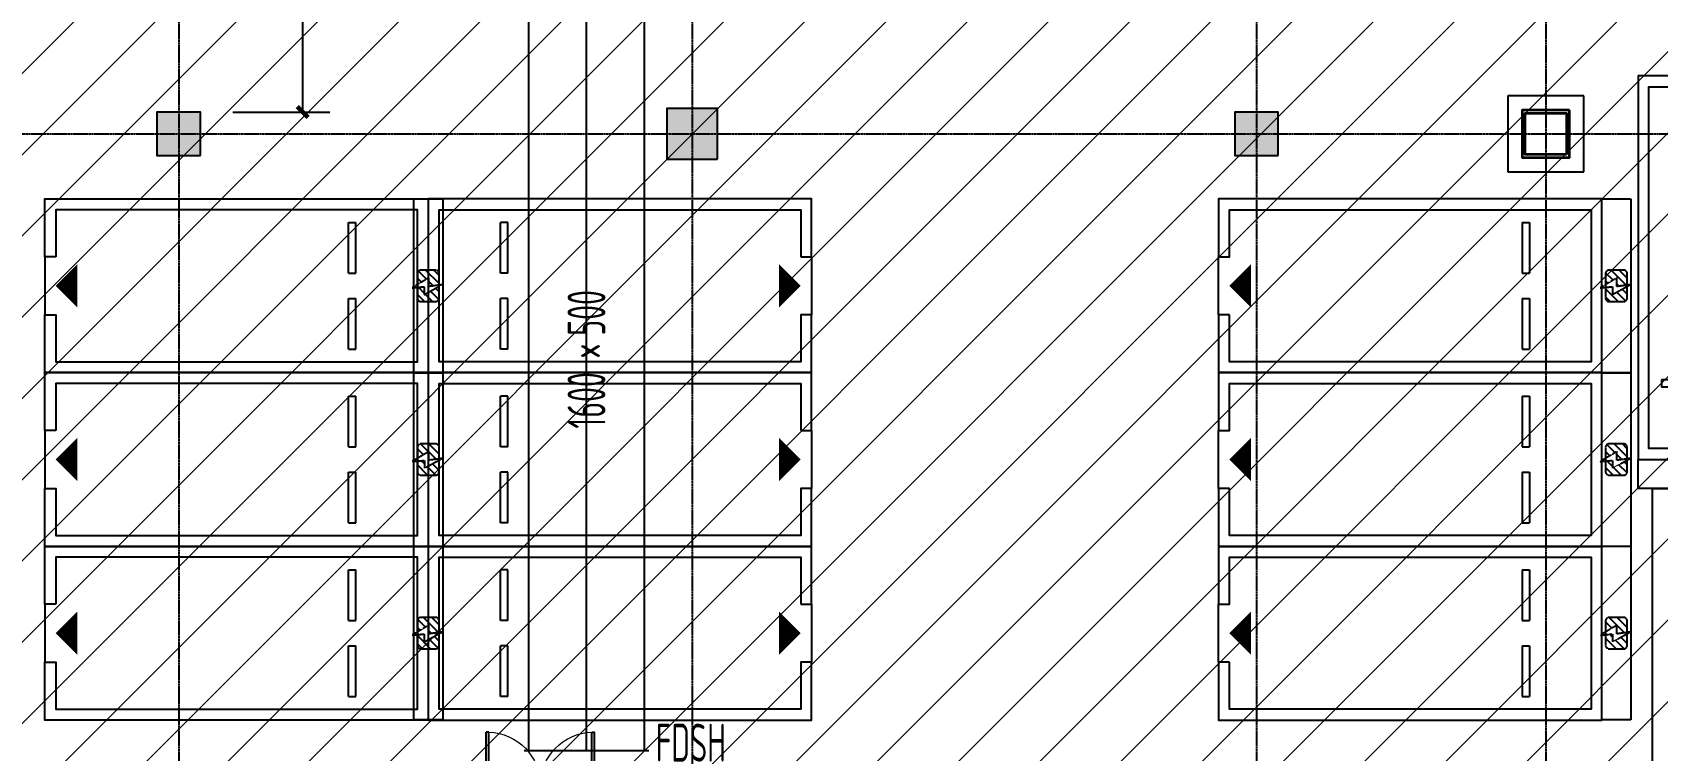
# Model space of a CAD drawing. Extents: x -20827274 to 1300756471, y -549375 to 3431892.
# Drawn here: x -84129 to -61665, y -183781 to -173860 of the extents above; entities that cross this region are included whole.
import ezdxf

# ---------------------------------------------------------------- set-up
doc = ezdxf.new("R2010")
doc.units = 0
doc.header["$LTSCALE"] = 10
for name, pattern in [('CENTER2', [1.125, 0.75, -0.125, 0.125, -0.125]), ('暖附图底图$0$DASH', [0.35, 0.25, -0.1]), ('暖附图底图$0$DOTE', [2.42, 2, -0.2, 0.02, -0.2])]:
    doc.linetypes.add(name, pattern=pattern)
for name, color, linetype in [('1-zs', 3, 'Continuous'), ('1-标注暖通', 4, 'Continuous'), ('DUCT-排烟中心线', 5, 'CENTER2'), ('DUCT-排烟标注', 3, 'Continuous'), ('DUCT-排烟法兰', 4, 'Continuous'), ('DUCT-排烟管', 2, 'Continuous'), ('H-TH_DIM', 3, 'Continuous'), ('PUB_HATCH', 8, 'Continuous'), ('暖附图底图$0$00-停车位', 8, 'Continuous'), ('暖附图底图$0$1-标注暖通', 8, 'Continuous'), ('暖附图底图$0$A-COLUMN', 8, 'Continuous'), ('暖附图底图$0$A-PUB_HATCH', 8, 'Continuous'), ('暖附图底图$0$A-WALL', 8, 'Continuous'), ('暖附图底图$0$car', 8, 'Continuous'), ('暖附图底图$0$DOOR_FIRE', 8, 'Continuous'), ('暖附图底图$0$DOTE', 8, 'Continuous')]:
    doc.layers.add(name, color=color, linetype=linetype)
doc.layers.add('F-非人防区', color=105, linetype='Continuous', lineweight=15)
doc.layers.add('暖附图底图$0$钢柱', color=8, linetype='Continuous', lineweight=35)
doc.styles.add('8B2_02', font='tssdeng.shx', dxfattribs={"width": 0.6, "bigfont": 'TSSDCHN.shx'})
doc.styles.add('8B2_02_T3', font='tssdeng.shx', dxfattribs={"width": 0.6, "bigfont": 'TSSDCHN.shx'})
doc.dimstyles.new('_TCH_ARCH&&150', dxfattribs={"dimtxt": 525, "dimasz": 150, "dimexe": 375, "dimexo": 450, "dimgap": 150, "dimtad": 1, "dimdec": 0, "dimrnd": 50, "dimzin": 0, "dimdsep": 46, "dimtxsty": '8B2_02_T3', "dimblk": 'ARCHTICK', "dimcen": 0.09, "dimclrt": 7, "dimazin": 2, "dimtfac": 1, "dimtdec": 0, "dimtix": 1, "dimtmove": 2, "dimatfit": 3, "dimfxl": 0, "dimtolj": 1, "dimtzin": 0, "dimarcsym": 0})

# ---------------------------------------------------------------- blocks, each defined once
blk = doc.blocks.new('暖附图底图$0$车位2400x5300')
at = {"layer": '暖附图底图$0$00-停车位', "color": 251}
for p, q in [((-875, -1000), (-175, -1000)), ((-875, -1100), (-875, -1000)), ((-875, -1100), (-175, -1100)), ((-175, -1100), (-175, -1000)), ((175, -1000), (875, -1000)), ((175, -1100), (175, -1000)), ((175, -1100), (875, -1100)), ((875, -1100), (875, -1000)), ((400, -5300), (-400, -5300))]:
    blk.add_line(p, q, dxfattribs=at)
blk.add_lwpolyline([(400, -5150), (400, -5300), (1200, -5300), (1200, 0), (-1200, 0), (-1200, -5300), (-400, -5300), (-400, -5150), (-1050, -5150), (-1050, -150), (1050, -150), (1050, -5150), (400, -5150)], dxfattribs=at)
blk.add_lwpolyline([(0, -5150, 0, 600, 0), (0, -4850, 600, 600, 0)], format="xyseb", dxfattribs=at)
blk = doc.blocks.new('暖附图底图$0$A$C2EF10B80')
at = {"layer": '暖附图底图$0$A-PUB_HATCH'}
h = blk.add_hatch(dxfattribs=at)
h.set_pattern_fill('ANSI31', color=256, scale=50, angle=-16.4434)
h.set_pattern_definition([(45, (6188.46, 7099.97), (-56.1266, 56.1266), [])])
h.paths.add_polyline_path([(-983, -100, 0.414214), (-1033, -50), (-1184, -50), (-1091, -207), (-1210, -207), (-1204, -250), (-983, -250)])
h.paths.add_polyline_path([(-983, -250), (-1204, -250), (-1190, -350), (-1033, -350, 0.414213), (-983, -300)])
h.paths.add_polyline_path([(-1262, -250), (-1417, -250), (-1417, -300, 0.414215), (-1367, -350), (-1207, -350)])
h.paths.add_polyline_path([(-1221, -50), (-1367, -50, 0.414214), (-1417, -100), (-1417, -250), (-1262, -250), (-1320, -146), (-1212, -146)])
at = {"layer": '暖附图底图$0$car', "linetype": '暖附图底图$0$DASH', "ltscale": 0.5}
blk.add_line((-1367, -350), (-1033, -350), dxfattribs=at)
at = {"layer": '暖附图底图$0$car', "linetype": '暖附图底图$0$DASH'}
blk.add_lwpolyline([(-2400, 0), (0, 0), (0, -400), (-2400, -400)], close=True, dxfattribs=at)
at = {"layer": '暖附图底图$0$car', "linetype": '暖附图底图$0$DASH', "ltscale": 0.5}
blk.add_lwpolyline([(-1320, -146), (-1185, -390), (-1210, -207), (-1091, -207), (-1227, 23), (-1212, -146)], close=True, dxfattribs=at)
for points in [[(-1367, -50, 0.414214), (-1417, -100), (-1417, -300)], [(-1033, -350, 0.414214), (-983, -300), (-983, -100, 0.414214), (-1033, -50), (-1367, -50)]]:
    blk.add_lwpolyline(points, format="xyb", dxfattribs=at)
at = {"layer": '暖附图底图$0$car', "linetype": '暖附图底图$0$DASH'}
blk.add_arc((-1367, -300), 50, 180, 270, dxfattribs=at)
blk = doc.blocks.new('暖附图底图$0$A$C77CA03F4')
at = {"rotation": 16.44344089606073}
for p in [(6792, 2422), (4490, 1742), (2189, 1063)]:
    blk.add_blockref('暖附图底图$0$A$C2EF10B80', p, dxfattribs=at)
blk = doc.blocks.new('暖附图底图$0$A$C00330F2E')
at = {"layer": '暖附图底图$0$A-COLUMN'}
for p, q in [((9375, 200), (8325, 200)), ((8325, 200), (8325, -850)), ((9375, -850), (9375, 200)), ((8325, -850), (9375, -850))]:
    blk.add_line(p, q, dxfattribs=at)
at = {"layer": '暖附图底图$0$钢柱', "color": 4, "lineweight": 35}
for points in [[(9175, 0), (8525, 0), (8525, -650), (9175, -650)], [(9135, -610), (8565, -610), (8565, -40), (9135, -40)]]:
    blk.add_lwpolyline(points, close=True, dxfattribs=at)
blk = doc.blocks.new('_FZH')
blk.add_lwpolyline([(-0.5, -0.5), (0.5, -0.5), (0.5, 0.5), (-0.5, 0.5)], close=True)
at = {"layer": 'PUB_HATCH'}
blk.add_solid([(-0.5, -0.5), (0.5, -0.5), (-0.5, 0.5), (0.5, 0.5)], dxfattribs=at)
blk = doc.blocks.new('暖附图底图$0$$DorLib2D$00000002')
for p, q in [((-0.5, 0), (-0.5, 0.4875)), ((-0.475, 0.4875), (-0.5, 0.4875)), ((-0.475, 0), (-0.475, 0.4875)), ((0.475, 0), (0.475, 0.4875)), ((0.475, 0.4875), (0.5, 0.4875)), ((0.5, 0), (0.5, 0.4875)), ((-0.5, 0), (-0.475, 0)), ((0.5, 0), (0.475, 0))]:
    blk.add_line(p, q)
at = {"lineweight": 13}
for centre, start, end in [((-0.4875, 0), 0, 88.53072), ((0.4875, 0), 91.46928, 180)]:
    blk.add_arc(centre, 0.4875, start, end, dxfattribs=at)
blk = doc.blocks.new('暖附图底图$0$AFSFCS')
at = {"layer": '暖附图底图$0$A-WALL'}
for p, q in [((-61733.6, -180160.4), (-45308.6, -180160.4)), ((-61733.6, -184160.4), (-61733.6, -180160.4))]:
    blk.add_line(p, q, dxfattribs=at)
at = {"layer": '暖附图底图$0$DOTE', "color": 127, "linetype": '暖附图底图$0$DOTE', "ltscale": 1.5}
for p, q in [((-82108.6, -155629.3), (-82108.6, -385768.2)), ((-75008.6, -155629.3), (-75008.6, -385768.2))]:
    blk.add_line(p, q, dxfattribs=at)
at = {"layer": '暖附图底图$0$DOTE', "color": 16, "linetype": '暖附图底图$0$DOTE', "ltscale": 1.5}
for p, q in [((-67208.6, -155629.3), (-67208.6, -385768.2)), ((-63208.6, -155629.3), (-63208.6, -385768.2)), ((-113117.3, -175260.4), (10791.4, -175260.4))]:
    blk.add_line(p, q, dxfattribs=at)
blk.add_blockref('暖附图底图$0$A$C00330F2E', (-72058.6, -174935.4))
for name, p, rotation in [('暖附图底图$0$A$C77CA03F4', (-78458.6, -183360.4), 73.55655642770577), ('暖附图底图$0$A$C77CA03F4', (-62033.6, -183360.4), 73.55655642770577), ('暖附图底图$0$A$C2EF10B80', (-61933.6, -180160.4), 179.9999973237665)]:
    blk.add_blockref(name, p, dxfattribs=dict(rotation=rotation))
at = {"layer": '暖附图底图$0$00-停车位'}
for p, rotation in [((-60733.6, -179760.4), 180), ((-78658.6, -177360.4), 90.00000002822868), ((-62433.6, -177360.4), 270), ((-78658.6, -179760.4), 90.00000002822868), ((-62433.6, -179760.4), 270), ((-78658.6, -182160.4), 90.00000002822868), ((-62433.6, -182160.4), 270)]:
    blk.add_blockref('暖附图底图$0$车位2400x5300', p, dxfattribs=dict(at, rotation=rotation))
at = {"layer": '暖附图底图$0$00-停车位', "xscale": -1, "rotation": 269.9999999717713}
for p in [(-78658.6, -177360.4), (-78658.6, -179760.4), (-78658.6, -182160.4)]:
    blk.add_blockref('暖附图底图$0$车位2400x5300', p, dxfattribs=at)
at = {"layer": '暖附图底图$0$A-COLUMN', "rotation": 90}
for p, xscale, yscale, zscale in [((-82108.6, -175260.4), 600, 600, 600), ((-75008.6, -175260.4), 700, 700, 700), ((-67208.6, -175260.4), 600, 600, 600)]:
    blk.add_blockref('_FZH', p, dxfattribs=dict(at, xscale=xscale, yscale=yscale, zscale=zscale))
at = {"layer": '暖附图底图$0$DOOR_FIRE', "xscale": -1500, "yscale": 1500, "zscale": 200, "rotation": 7.411229482702292e-12}
blk.add_blockref('暖附图底图$0$$DorLib2D$00000002', (-77108.6, -184260.4), dxfattribs=at)
blk = doc.blocks.new('暖附图底图')
at = {"layer": '暖附图底图$0$1-标注暖通', "linetype": '暖附图底图$0$DASH'}
blk.add_blockref('暖附图底图$0$AFSFCS', (500000, 0), dxfattribs=at)
blk = doc.blocks.new('_ArchTick')
at = {"color": 0, "linetype": 'ByBlock', "const_width": 0.4}
blk.add_lwpolyline([(-0.5, -0.5), (0.5, 0.5)], dxfattribs=at)
blk = doc.blocks.new('*D1156')
at = {"layer": 'Defpoints', "color": 0, "transparency": 16777216}
for p in [(-81809, -170259), (-80394, -170259), (-81809, -174960)]:
    blk.add_point(p, dxfattribs=at)
at = {"layer": 'H-TH_DIM', "color": 0, "lineweight": -2, "transparency": 16777216}
for p, q in [((-81359, -170259), (-80019, -170259)), ((-80394, -174960), (-80394, -170259)), ((-81359, -174960), (-80019, -174960))]:
    blk.add_line(p, q, dxfattribs=at)
at = {"layer": 'H-TH_DIM', "color": 0, "lineweight": -2, "transparency": 16777216, "xscale": 150, "yscale": 150, "zscale": 150}
for p, rotation in [((-80394, -170259), 90), ((-80394, -174960), 270)]:
    blk.add_blockref('_ArchTick', p, dxfattribs=dict(at, rotation=rotation))
at = {"layer": 'H-TH_DIM', "color": 7, "transparency": 16777216, "insert": (-80806, -172610), "char_height": 525, "attachment_point": 5, "rotation": 90, "style": '8B2_02_T3'}
blk.add_mtext('\\A1;4700', dxfattribs=at)

msp = doc.modelspace()

# ---------------------------------------------------------------- hatches: boundary and pattern name
at = {"layer": 'F-非人防区'}
h = msp.add_hatch(dxfattribs=at)
h.set_pattern_fill('ANSI31', color=8, scale=500)
h.set_pattern_definition([(45, (-67108.6, 126739.6), (-561.266, 561.266), [])])
edge = h.paths.add_edge_path()
edge.add_line((26041.4, -160910.4), (26041.4, -174910.4))
edge.add_line((26041.4, -174910.4), (44466.4, -174910.4))
edge.add_line((44466.4, -174910.4), (44466.4, -230535.4))
edge.add_line((44466.4, -230535.4), (29591.4, -230535.4))
edge.add_line((29591.4, -230535.4), (29591.4, -228585.4))
edge.add_line((29591.4, -228585.4), (32466.4, -228585.4))
edge.add_line((32466.4, -228585.4), (32466.4, -223185.4))
edge.add_line((32466.4, -223185.4), (6116.4, -223185.4))
edge.add_line((6116.4, -223185.4), (6116.4, -236210.4))
edge.add_line((6116.4, -236210.4), (5916.4, -236210.4))
edge.add_line((5916.4, -236210.4), (5921.1, -289912.2))
edge.add_line((5921.1, -289912.2), (35191.4, -289912.2))
edge.add_line((35191.4, -289912.2), (35191.4, -296310.4))
edge.add_line((35191.4, -296310.4), (35041.4, -296310.4))
edge.add_line((35041.4, -296310.4), (35041.4, -296910.4))
edge.add_line((35041.4, -296910.4), (35641.4, -296910.4))
edge.add_line((35641.4, -296910.4), (44736.4, -305099.6))
edge.add_line((44736.4, -305099.6), (22456.5, -329844))
edge.add_line((22456.5, -329844), (22456.5, -340006.4))
edge.add_line((22456.5, -340006.4), (-13248.1, -379660.4))
edge.add_line((-13248.1, -379660.4), (-90108.6, -379660.4))
edge.add_line((-90108.6, -379660.4), (-90108.6, -373660.4))
edge.add_line((-90108.6, -373660.4), (-91358.6, -373660.4))
edge.add_arc((-91358.6, -361660.4), 12000, 180, 270, ccw=False)
edge.add_line((-103358.6, -361660.4), (-103358.6, -333450.4))
edge.add_line((-103358.6, -333450.4), (-95358.6, -333436.6))
edge.add_line((-95358.6, -333436.6), (-95358.6, -160610.4))
edge.add_line((-95358.6, -160610.4), (-86333.4, -160610.4))
edge.add_line((-86333.4, -160610.4), (-86333.6, -149790))
edge.add_line((-86333.6, -149790), (-73433.4, -149790))
edge.add_line((-73433.4, -149790), (-73433.4, -160610.4))
edge.add_line((-73433.4, -160610.4), (26041.4, -160910.4))

# ---------------------------------------------------------------- linework, layer by layer
at = {"layer": 'DUCT-排烟中心线'}
msp.add_line((-76470.7, -183781.1), (-76470.7, -171734.5), dxfattribs=at)
at = {"layer": 'DUCT-排烟法兰'}
msp.add_line((-77330.7, -183781.2), (-75610.7, -183781.2), dxfattribs=at)
at = {"layer": 'DUCT-排烟法兰', "color": 18, "true_color": 0x000000}
msp.add_point((-76470.7, -183781.1, 500), dxfattribs=at)
at = {"layer": 'DUCT-排烟管'}
for p, q in [((-77270.7, -171734.5), (-77270.7, -183781.1)), ((-75670.7, -183781.1), (-75670.7, -171734.5)), ((-77270.7, -183781.1), (-75670.7, -183781.1))]:
    msp.add_line(p, q, dxfattribs=at)

# ---------------------------------------------------------------- block references
at = {"layer": '1-zs'}
msp.add_blockref('暖附图底图', (-500000, 0), dxfattribs=at)

# ---------------------------------------------------------------- texts
at = {"layer": '1-标注暖通', "style": '8B2_02', "width": 0.6}
msp.add_text('FDSH', height=525, dxfattribs=at).set_placement((-75514.2, -183935.3))
at = {"layer": 'DUCT-排烟标注', "style": '8B2_02', "width": 0.6}
for s, p in [('500', (-76208.2, -178049.6, 500)), ('×', (-76208.2, -178364.6, 500)), ('1600', (-76208.2, -179333.8, 500))]:
    msp.add_text(s, height=525, rotation=90, dxfattribs=at).set_placement(p)

# ---------------------------------------------------------------- dimensions: what is measured, and where the dimension line sits
at = {"layer": 'H-TH_DIM'}
dim = msp.add_aligned_dim(p1=(-81808.6, -174960.4), p2=(-81808.6, -170259.3), distance=-1415, dimstyle='_TCH_ARCH&&150', dxfattribs=at)
dim.commit()
dim.dimension.update_dxf_attribs({"geometry": '*D1156', "text_midpoint": (-80806.1, -172609.8)})

doc.saveas('drawing.dxf')
